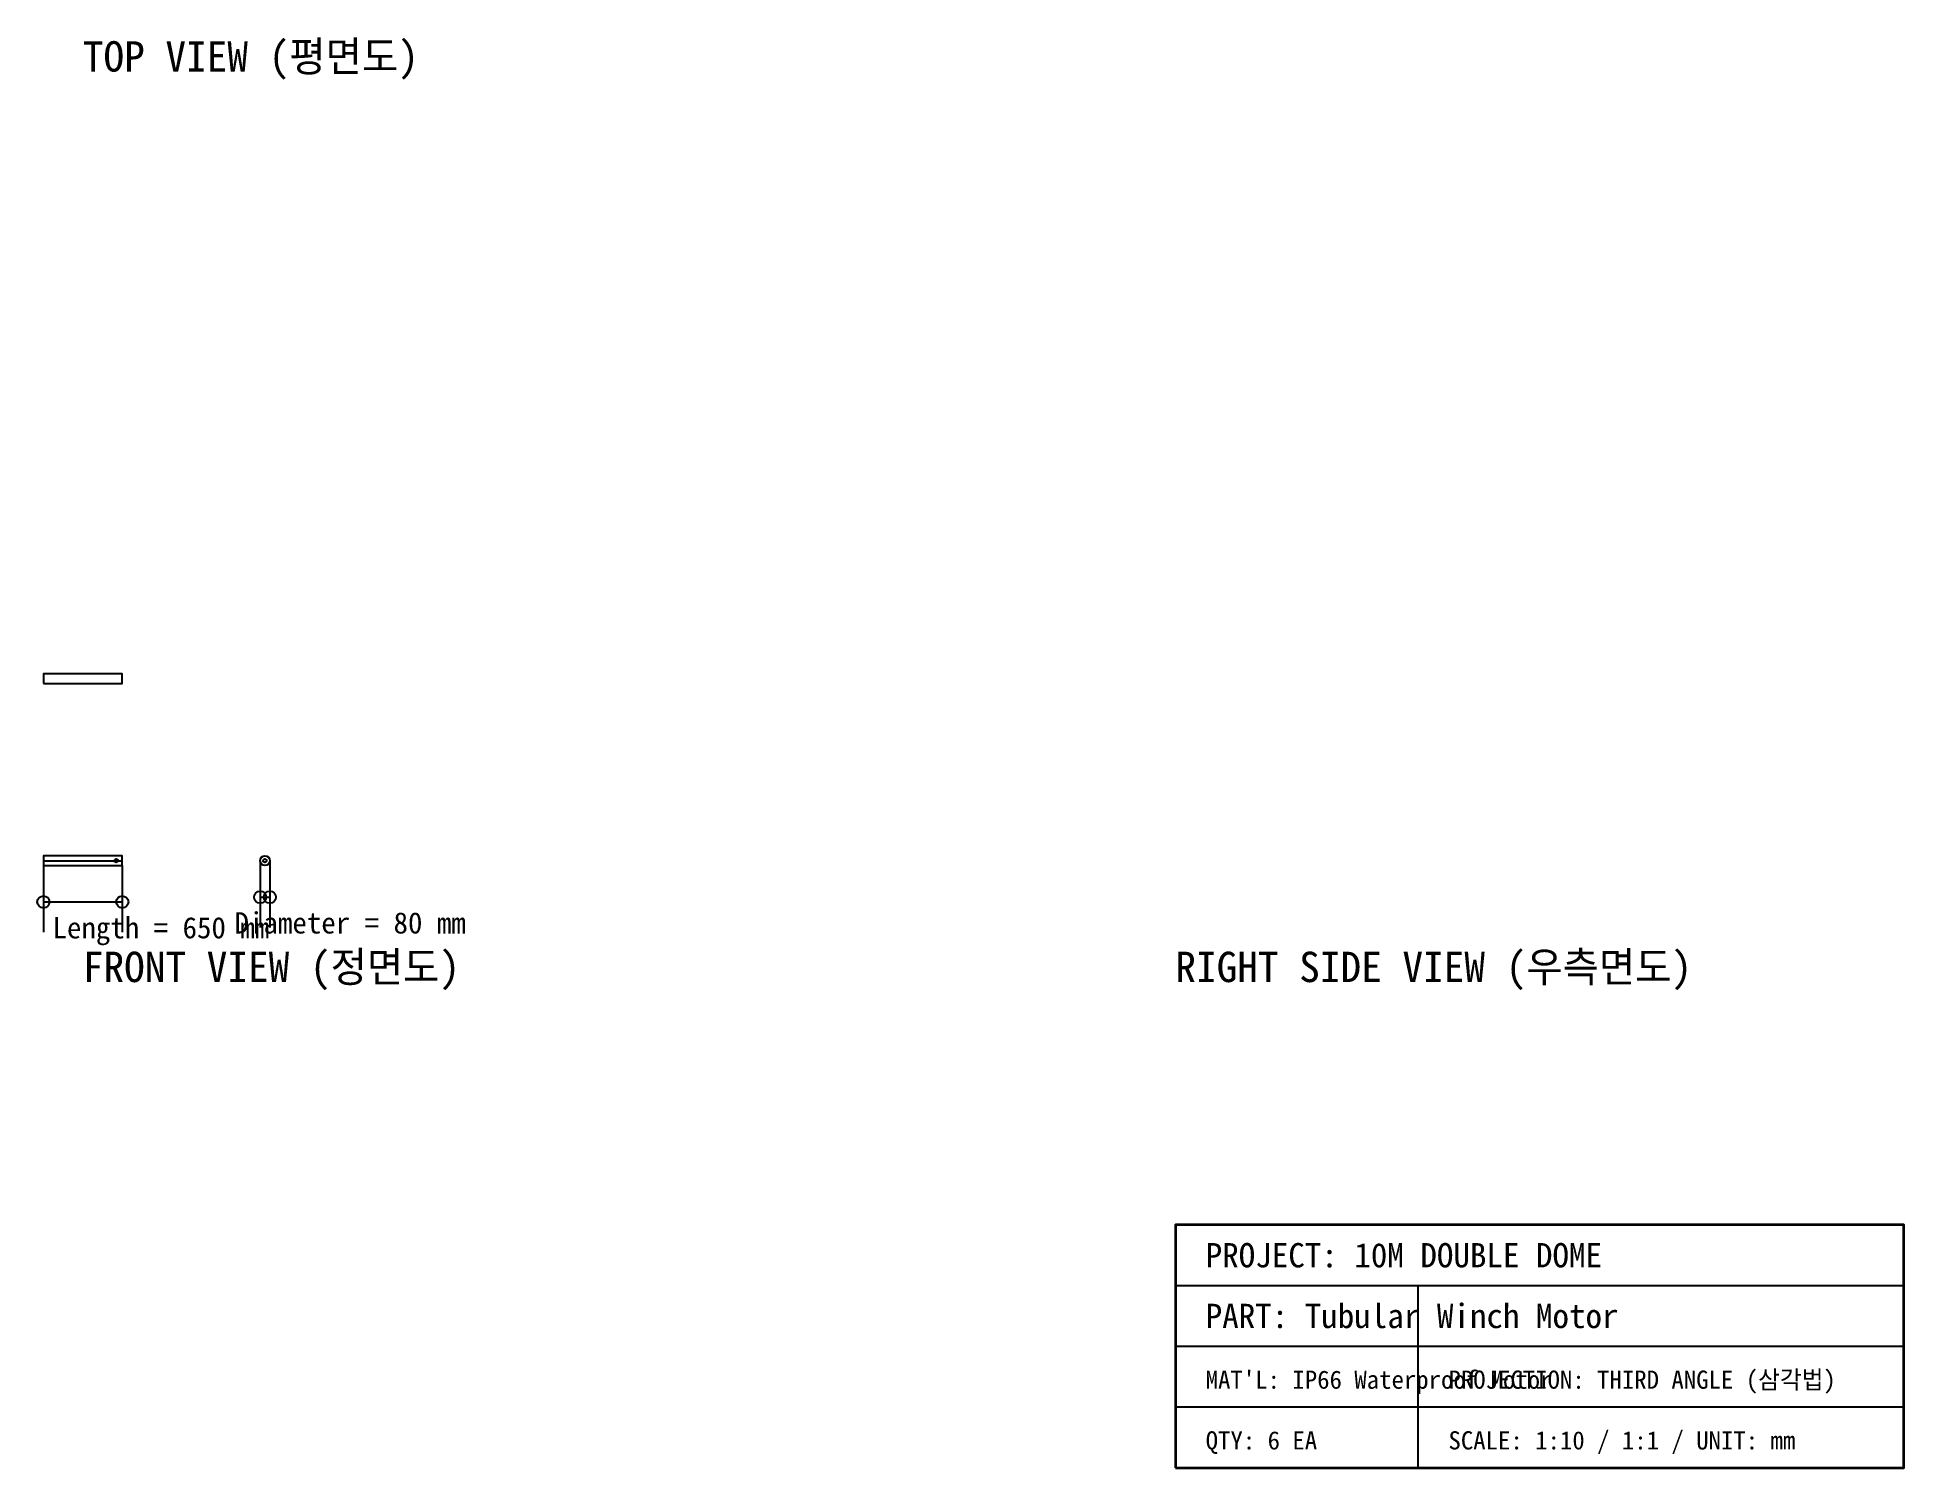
# Model space of a CAD drawing. Header units: metres. Extents: x -75 to 3000, y -1000 to 1356.
import ezdxf

# ---------------------------------------------------------------- set-up
doc = ezdxf.new("R2010")
doc.units = ezdxf.units.M

msp = doc.modelspace()

# ---------------------------------------------------------------- linework, layer by layer
at = {"color": 8}
msp.add_line((-65, 0), (65, 0), dxfattribs=at)
at = {"color": 9}
for p, q in [((292, 0), (292, -110)), ((308, 0), (308, -110)), ((-65, -8), (-65, -118)), ((65, -8), (65, -118))]:
    msp.add_line(p, q, dxfattribs=at)
at = {"color": 1}
for p, q in [((292, -60), (308, -60)), ((-65, -68), (65, -68))]:
    msp.add_line(p, q, dxfattribs=at)
at = {"color": 7}
for p, q in [((1800, -700), (3000, -700)), ((2200, -1000), (2200, -700)), ((1800, -800), (3000, -800)), ((1800, -900), (3000, -900))]:
    msp.add_line(p, q, dxfattribs=at)
at = {"color": 3}
for points in [[(-65, 292), (65, 292), (65, 308), (-65, 308), (-65, 292)], [(-65, -8), (65, -8), (65, 8), (-65, 8), (-65, -8)]]:
    msp.add_lwpolyline(points, dxfattribs=at)
at = {"color": 7, "lineweight": 35}
msp.add_lwpolyline([(1800, -1000), (3000, -1000), (3000, -600), (1800, -600), (1800, -1000)], dxfattribs=at)
at = {"color": 1}
for centre, radius in [((55, 0), 3), ((-65, -68), 10), ((65, -68), 10), ((292, -60), 10), ((308, -60), 10)]:
    msp.add_circle(centre, radius, dxfattribs=at)
at = {"color": 3}
msp.add_circle((300, 0), 8, dxfattribs=at)
at = {"color": 8}
msp.add_circle((300, 0), 3, dxfattribs=at)

# ---------------------------------------------------------------- texts
at = {"color": 4}
for s, p in [('TOP VIEW (평면도)', (0, 1300)), ('FRONT VIEW (정면도)', (0, -200)), ('RIGHT SIDE VIEW (우측면도)', (1800, -200))]:
    msp.add_text(s, height=50, dxfattribs=at).set_placement(p)
at = {"color": 2}
for s, p in [('Length = 650 mm', (-50, -128)), ('Diameter = 80 mm', (250, -120))]:
    msp.add_text(s, height=35, dxfattribs=at).set_placement(p)
at = {"color": 7}
for s, height, p in [('PROJECT: 10M DOUBLE DOME', 40, (1850, -670)), ("MAT'L: IP66 Waterproof Motor", 30, (1850, -870)), ('PROJECTION: THIRD ANGLE (삼각법)', 30, (2250, -870)), ('QTY: 6 EA', 30, (1850, -970)), ('SCALE: 1:10 / 1:1 / UNIT: mm', 30, (2250, -970))]:
    msp.add_text(s, height=height, dxfattribs=at).set_placement(p)
at = {"color": 3}
msp.add_text('PART: Tubular Winch Motor', height=40, dxfattribs=at).set_placement((1850, -770))

doc.saveas('drawing.dxf')
